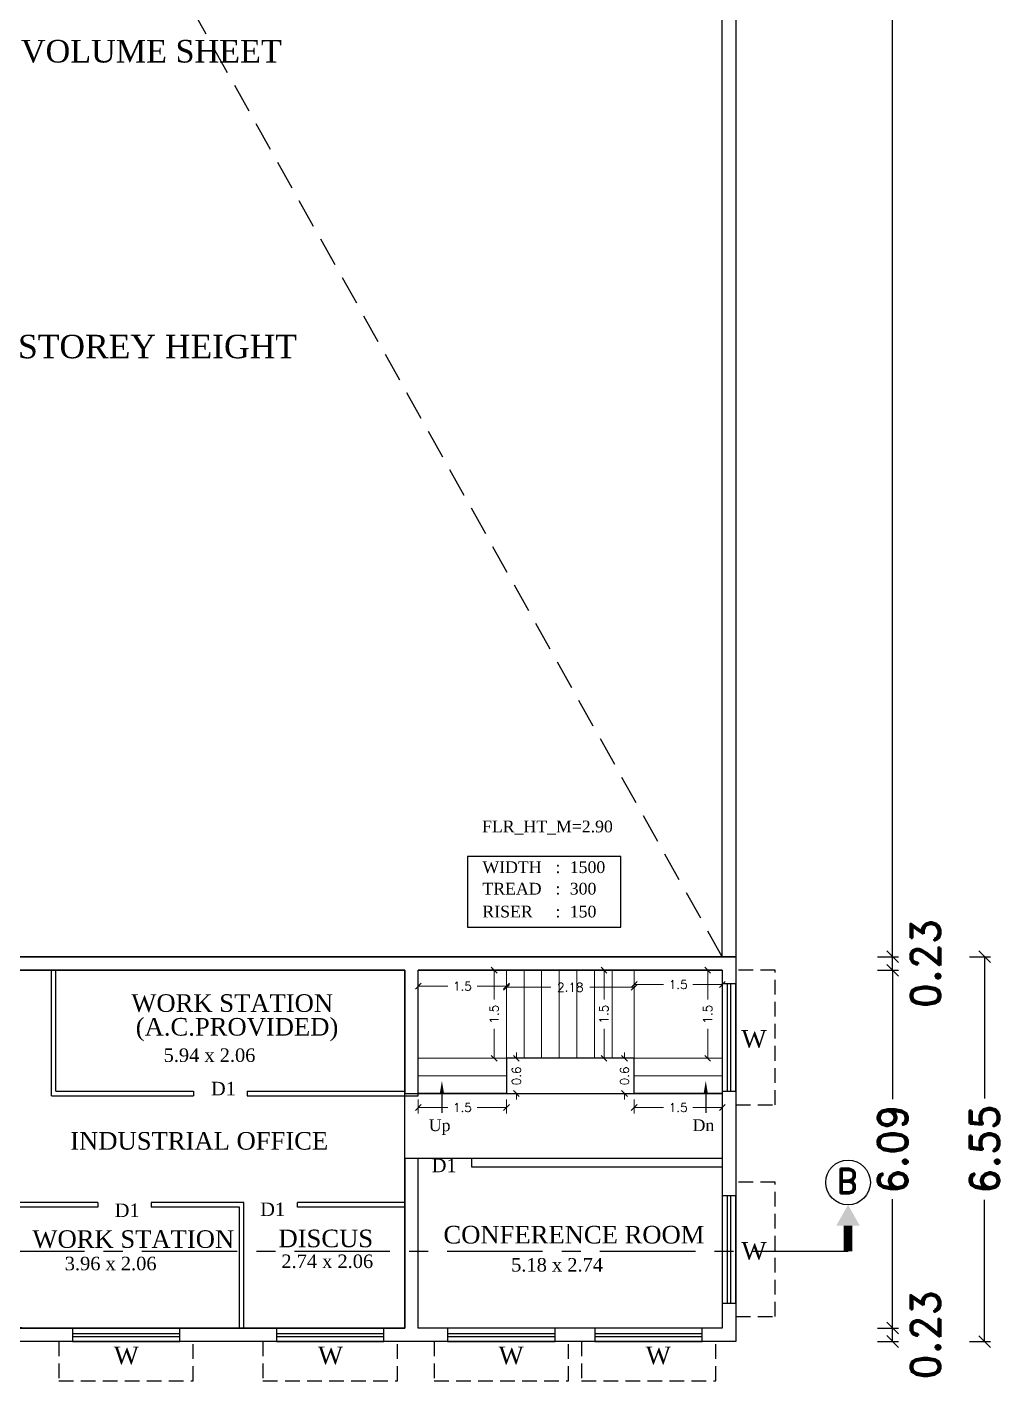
# Model space of a CAD drawing. Header units: metres. Extents: x 0 to 2856, y 0 to 1718.
# Drawn here: x 2749.05 to 2765.68, y 1604.21 to 1627.26 of the extents above; entities that cross this region are included whole.
import ezdxf

# ---------------------------------------------------------------- set-up
doc = ezdxf.new("R2010")
doc.units = ezdxf.units.M
doc.header["$MEASUREMENT"] = 0
doc.linetypes.add('CENTER', pattern=[2, 1.25, -0.25, 0.25, -0.25])
doc.linetypes.add('HIDDEN', pattern=[0.375, 0.25, -0.125])
for name, color, linetype in [('BLK_1_FLR_1_BLT_UP_AREA', 45, 'Continuous'), ('BLK_1_FLR_1_CARPET_AREA', 10, 'Continuous'), ('BLK_1_FLR_1_FIRESTAIR_1', 1, 'Continuous'), ('BLK_1_FLR_1_REGULAR_ROOM_1', 4, 'Continuous'), ('BLK_1_FLR_1_STAIR_1', 1, 'Continuous'), ('BLK_1_LVL_1_BLDG_FOOT_PRINT', 1, 'Continuous'), ('BOX', 8, 'Continuous'), ('cen', 1, 'Continuous'), ('dim', 12, 'Continuous'), ('hid', 174, 'HIDDEN'), ('text', 7, 'Continuous')]:
    doc.layers.add(name, color=color, linetype=linetype)
for name, color, linetype, lineweight in [('BLK_1_FLR_1_STAIR_1_FLIGHT_1', 7, 'Continuous', 0), ('BLK_1_FLR_1_STAIR_1_FLIGHT_2', 7, 'Continuous', 0), ('BLK_1_FLR_1_STAIR_1_FLIGHT_3', 7, 'Continuous', 0), ('BLK_1_FLR_1_STAIR_1_LANDING_1', 7, 'Continuous', 0), ('BLK_1_FLR_1_STAIR_1_LANDING_2', 7, 'Continuous', 0)]:
    doc.layers.add(name, color=color, linetype=linetype, lineweight=lineweight)
doc.styles.add('rd', font='romand.shx')
doc.styles.add('RM', font='dutcheb.ttf', dxfattribs={"width": 0.7, "height": 450})
doc.styles.add('Roman', font='times.ttf')
doc.styles.add('Tahoma', font='times.ttf', dxfattribs={"height": 0.3})
doc.dimstyles.get("Standard").update_dxf_attribs({"dimtxt": 3, "dimasz": 3, "dimexe": 1, "dimexo": 1, "dimgap": 0.09, "dimtad": 0, "dimdec": 4, "dimzin": 2, "dimdsep": 46, "dimlunit": 4, "dimtxsty": 'rd', "dimblk": 'OBLIQUE', "dimcen": 0.09, "dimclrd": 12, "dimclre": 12, "dimclrt": 5, "dimadec": 0, "dimazin": 0, "dimtfac": 1, "dimtdec": 4, "dimtix": 1, "dimtmove": 2, "dimatfit": 3, "dimfxl": 0, "dimtolj": 1, "dimtzin": 0, "dimarcsym": 0})

# ---------------------------------------------------------------- blocks, each defined once
blk = doc.blocks.new('A$C6815115D')
at = {"layer": 'cen'}
for p, q in [((0.23, 0.145), (2.06, 0.145)), ((0.23, 0.09), (2.06, 0.09))]:
    blk.add_line(p, q, dxfattribs=at)
blk.add_lwpolyline([(0.23, 0.23), (2.06, 0.23), (2.06, 0), (0.23, 0)], close=True, dxfattribs=at)
at = {"layer": 'hid', "linetype": 'HIDDEN'}
blk.add_lwpolyline([(0, 0.23), (0, 0.9), (2.29, 0.9), (2.29, 0.23)], dxfattribs=at)
blk = doc.blocks.new('_Oblique')
at = {"color": 0, "linetype": 'ByBlock', "lineweight": -2}
blk.add_line((-0.5, -0.5), (0.5, 0.5), dxfattribs=at)
blk = doc.blocks.new('*D183')
at = {"layer": 'Defpoints', "color": 0}
for p in [(2763.431, 1655.226), (2763.79, 1655.226), (2763.431, 1611.43)]:
    blk.add_point(p, dxfattribs=at)
at = {"layer": 'dim', "color": 12, "lineweight": -2}
for p, q in [((2763.531, 1655.226), (2763.89, 1655.226)), ((2763.79, 1655.226), (2763.79, 1634.201)), ((2763.79, 1611.43), (2763.79, 1632.454)), ((2763.531, 1611.43), (2763.89, 1611.43))]:
    blk.add_line(p, q, dxfattribs=at)
at = {"layer": 'dim', "color": 12, "lineweight": -2, "xscale": 0.2, "yscale": 0.2, "zscale": 0.2}
for p, rotation in [((2763.79, 1655.226), 90), ((2763.79, 1611.43), 270)]:
    blk.add_blockref('_Oblique', p, dxfattribs=dict(at, rotation=rotation))
at = {"layer": 'dim', "color": 7, "insert": (2763.79, 1633.328), "char_height": 0.5, "attachment_point": 5, "rotation": 90, "style": 'rd'}
blk.add_mtext('\\A1;43.8', dxfattribs=at)
blk = doc.blocks.new('*D184')
at = {"layer": 'Defpoints', "color": 0}
for p in [(2763.431, 1611.43), (2763.79, 1611.43), (2763.431, 1611.201)]:
    blk.add_point(p, dxfattribs=at)
at = {"layer": 'dim', "color": 12, "lineweight": -2}
for p, q in [((2763.531, 1611.43), (2763.89, 1611.43)), ((2763.79, 1611.201), (2763.79, 1611.43)), ((2763.531, 1611.201), (2763.89, 1611.201))]:
    blk.add_line(p, q, dxfattribs=at)
at = {"layer": 'dim', "color": 12, "lineweight": -2, "xscale": 0.2, "yscale": 0.2, "zscale": 0.2}
for p, rotation in [((2763.79, 1611.43), 90), ((2763.79, 1611.201), 270)]:
    blk.add_blockref('_Oblique', p, dxfattribs=dict(at, rotation=rotation))
at = {"layer": 'dim', "color": 7, "insert": (2764.348, 1611.315), "char_height": 0.5, "attachment_point": 5, "rotation": 90, "style": 'rd'}
blk.add_mtext('\\A1;0.23', dxfattribs=at)
blk = doc.blocks.new('*D185')
at = {"layer": 'Defpoints', "color": 0}
for p in [(2764.997, 1611.431), (2765.356, 1611.431), (2764.997, 1604.878)]:
    blk.add_point(p, dxfattribs=at)
at = {"layer": 'dim', "color": 12, "lineweight": -2}
for p, q in [((2765.097, 1611.431), (2765.456, 1611.431)), ((2765.356, 1611.431), (2765.356, 1609.016)), ((2765.356, 1604.878), (2765.356, 1607.292)), ((2765.097, 1604.878), (2765.456, 1604.878))]:
    blk.add_line(p, q, dxfattribs=at)
at = {"layer": 'dim', "color": 12, "lineweight": -2, "xscale": 0.2, "yscale": 0.2, "zscale": 0.2}
for p, rotation in [((2765.356, 1611.431), 90), ((2765.356, 1604.878), 270)]:
    blk.add_blockref('_Oblique', p, dxfattribs=dict(at, rotation=rotation))
at = {"layer": 'dim', "color": 7, "insert": (2765.356, 1608.154), "char_height": 0.5, "attachment_point": 5, "rotation": 90, "style": 'rd'}
blk.add_mtext('\\A1;6.55', dxfattribs=at)
blk = doc.blocks.new('*D186')
at = {"layer": 'Defpoints', "color": 0}
for p in [(2763.431, 1611.201), (2763.431, 1605.108), (2763.79, 1605.108)]:
    blk.add_point(p, dxfattribs=at)
at = {"layer": 'dim', "color": 12, "lineweight": -2}
for p, q in [((2763.531, 1611.201), (2763.89, 1611.201)), ((2763.79, 1611.201), (2763.79, 1609.004)), ((2763.79, 1605.108), (2763.79, 1607.304)), ((2763.531, 1605.108), (2763.89, 1605.108))]:
    blk.add_line(p, q, dxfattribs=at)
at = {"layer": 'dim', "color": 12, "lineweight": -2, "xscale": 0.2, "yscale": 0.2, "zscale": 0.2}
for p, rotation in [((2763.79, 1611.201), 90), ((2763.79, 1605.108), 270)]:
    blk.add_blockref('_Oblique', p, dxfattribs=dict(at, rotation=rotation))
at = {"layer": 'dim', "color": 7, "insert": (2763.79, 1608.154), "char_height": 0.5, "attachment_point": 5, "rotation": 90, "style": 'rd'}
blk.add_mtext('\\A1;6.09', dxfattribs=at)
blk = doc.blocks.new('*D187')
at = {"layer": 'Defpoints', "color": 0}
for p in [(2763.431, 1605.108), (2763.79, 1605.108), (2763.431, 1604.879)]:
    blk.add_point(p, dxfattribs=at)
at = {"layer": 'dim', "color": 12, "lineweight": -2}
for p, q in [((2763.531, 1605.108), (2763.89, 1605.108)), ((2763.79, 1604.879), (2763.79, 1605.108)), ((2763.531, 1604.879), (2763.89, 1604.879))]:
    blk.add_line(p, q, dxfattribs=at)
at = {"layer": 'dim', "color": 12, "lineweight": -2, "xscale": 0.2, "yscale": 0.2, "zscale": 0.2}
for p, rotation in [((2763.79, 1605.108), 90), ((2763.79, 1604.879), 270)]:
    blk.add_blockref('_Oblique', p, dxfattribs=dict(at, rotation=rotation))
at = {"layer": 'dim', "color": 7, "insert": (2764.348, 1604.993), "char_height": 0.5, "attachment_point": 5, "rotation": 90, "style": 'rd'}
blk.add_mtext('\\A1;0.23', dxfattribs=at)
blk = doc.blocks.new('*D212')
at = {"layer": 'BLK_1_FLR_1_STAIR_1_FLIGHT_3', "color": 1}
for p, q in [((2759.289, 1609.701), (2759.124, 1609.701)), ((2759.224, 1609.701), (2759.224, 1609.801)), ((2759.289, 1609.101), (2759.124, 1609.101)), ((2759.224, 1609.101), (2759.224, 1609.001))]:
    blk.add_line(p, q, dxfattribs=at)
at = {"layer": 'Defpoints', "color": 0}
for p in [(2759.389, 1609.701), (2759.224, 1609.101), (2759.389, 1609.101)]:
    blk.add_point(p, dxfattribs=at)
at = {"layer": 'BLK_1_FLR_1_STAIR_1_FLIGHT_3', "color": 1, "xscale": 0.1, "yscale": 0.1, "zscale": 0.1}
for p, rotation in [((2759.224, 1609.701), 270), ((2759.224, 1609.101), 90)]:
    blk.add_blockref('_Oblique', p, dxfattribs=dict(at, rotation=rotation))
at = {"layer": 'BLK_1_FLR_1_STAIR_1_FLIGHT_3', "color": 1, "insert": (2759.224, 1609.401), "char_height": 0.15, "attachment_point": 5, "rotation": 90, "style": 'rd'}
blk.add_mtext('\\A1;0.6', dxfattribs=at)
blk = doc.blocks.new('*D213')
at = {"layer": 'BLK_1_FLR_1_STAIR_1_FLIGHT_1', "color": 1}
for p, q in [((2757.313, 1609.701), (2757.483, 1609.701)), ((2757.383, 1609.701), (2757.383, 1609.801)), ((2757.313, 1609.101), (2757.483, 1609.101)), ((2757.383, 1609.101), (2757.383, 1609.001))]:
    blk.add_line(p, q, dxfattribs=at)
at = {"layer": 'Defpoints', "color": 0}
for p in [(2757.213, 1609.701), (2757.213, 1609.101), (2757.383, 1609.101)]:
    blk.add_point(p, dxfattribs=at)
at = {"layer": 'BLK_1_FLR_1_STAIR_1_FLIGHT_1', "color": 1, "xscale": 0.1, "yscale": 0.1, "zscale": 0.1}
for p, rotation in [((2757.383, 1609.701), 270), ((2757.383, 1609.101), 90)]:
    blk.add_blockref('_Oblique', p, dxfattribs=dict(at, rotation=rotation))
at = {"layer": 'BLK_1_FLR_1_STAIR_1_FLIGHT_1', "color": 1, "insert": (2757.383, 1609.401), "char_height": 0.15, "attachment_point": 5, "rotation": 90, "style": 'rd'}
blk.add_mtext('\\A1;0.6', dxfattribs=at)
blk = doc.blocks.new('*D214')
at = {"layer": 'BLK_1_FLR_1_STAIR_1_FLIGHT_3', "color": 2}
for p, q in [((2759.389, 1609.001), (2759.389, 1608.764)), ((2760.889, 1609.001), (2760.889, 1608.764)), ((2759.389, 1608.864), (2759.889, 1608.864)), ((2760.889, 1608.864), (2760.389, 1608.864))]:
    blk.add_line(p, q, dxfattribs=at)
at = {"layer": 'Defpoints', "color": 0}
for p in [(2759.389, 1609.101), (2760.889, 1609.101), (2760.889, 1608.864)]:
    blk.add_point(p, dxfattribs=at)
at = {"layer": 'BLK_1_FLR_1_STAIR_1_FLIGHT_3', "color": 2, "xscale": 0.1, "yscale": 0.1, "zscale": 0.1, "rotation": 180}
blk.add_blockref('_Oblique', (2759.389, 1608.864), dxfattribs=at)
at = {"layer": 'BLK_1_FLR_1_STAIR_1_FLIGHT_3', "color": 2, "xscale": 0.1, "yscale": 0.1, "zscale": 0.1}
blk.add_blockref('_Oblique', (2760.889, 1608.864), dxfattribs=at)
at = {"layer": 'BLK_1_FLR_1_STAIR_1_FLIGHT_3', "color": 2, "insert": (2760.139, 1608.864), "char_height": 0.15, "attachment_point": 5, "style": 'rd'}
blk.add_mtext('\\A1;1.5', dxfattribs=at)
blk = doc.blocks.new('*D107')
at = {"layer": 'BLK_1_FLR_1_STAIR_1_FLIGHT_1', "color": 2}
for p, q in [((2755.713, 1609.001), (2755.713, 1608.764)), ((2757.213, 1609.001), (2757.213, 1608.764)), ((2755.713, 1608.864), (2756.213, 1608.864)), ((2757.213, 1608.864), (2756.713, 1608.864))]:
    blk.add_line(p, q, dxfattribs=at)
at = {"layer": 'Defpoints', "color": 0}
for p in [(2755.713, 1609.101), (2757.213, 1609.101), (2755.713, 1608.864)]:
    blk.add_point(p, dxfattribs=at)
at = {"layer": 'BLK_1_FLR_1_STAIR_1_FLIGHT_1', "color": 2, "xscale": 0.1, "yscale": 0.1, "zscale": 0.1, "rotation": 180}
blk.add_blockref('_Oblique', (2755.713, 1608.864), dxfattribs=at)
at = {"layer": 'BLK_1_FLR_1_STAIR_1_FLIGHT_1', "color": 2, "xscale": 0.1, "yscale": 0.1, "zscale": 0.1}
blk.add_blockref('_Oblique', (2757.213, 1608.864), dxfattribs=at)
at = {"layer": 'BLK_1_FLR_1_STAIR_1_FLIGHT_1', "color": 2, "insert": (2756.463, 1608.864), "char_height": 0.15, "attachment_point": 5, "style": 'rd'}
blk.add_mtext('\\A1;1.5', dxfattribs=at)
blk = doc.blocks.new('*D108')
at = {"layer": 'BLK_1_FLR_1_STAIR_1_FLIGHT_2', "color": 2}
for p, q in [((2758.708, 1611.201), (2758.975, 1611.201)), ((2758.875, 1611.201), (2758.875, 1610.701)), ((2758.875, 1609.701), (2758.875, 1610.201)), ((2758.708, 1609.701), (2758.975, 1609.701))]:
    blk.add_line(p, q, dxfattribs=at)
at = {"layer": 'Defpoints', "color": 0}
for p in [(2758.608, 1611.201), (2758.875, 1611.201), (2758.608, 1609.701)]:
    blk.add_point(p, dxfattribs=at)
at = {"layer": 'BLK_1_FLR_1_STAIR_1_FLIGHT_2', "color": 2, "xscale": 0.1, "yscale": 0.1, "zscale": 0.1}
for p, rotation in [((2758.875, 1611.201), 90), ((2758.875, 1609.701), 270)]:
    blk.add_blockref('_Oblique', p, dxfattribs=dict(at, rotation=rotation))
at = {"layer": 'BLK_1_FLR_1_STAIR_1_FLIGHT_2', "color": 2, "insert": (2758.875, 1610.451), "char_height": 0.15, "attachment_point": 5, "rotation": 90, "style": 'rd'}
blk.add_mtext('\\A1;1.5', dxfattribs=at)
blk = doc.blocks.new('*D249')
at = {"layer": 'BLK_1_FLR_1_STAIR_1_FLIGHT_2', "color": 1}
for p, q in [((2757.213, 1611.101), (2757.213, 1610.81)), ((2759.389, 1611.101), (2759.389, 1610.81)), ((2757.213, 1610.91), (2757.969, 1610.91)), ((2759.389, 1610.91), (2758.633, 1610.91))]:
    blk.add_line(p, q, dxfattribs=at)
at = {"layer": 'Defpoints', "color": 0}
for p in [(2757.213, 1611.201), (2759.389, 1611.201), (2757.213, 1610.91)]:
    blk.add_point(p, dxfattribs=at)
at = {"layer": 'BLK_1_FLR_1_STAIR_1_FLIGHT_2', "color": 1, "xscale": 0.1, "yscale": 0.1, "zscale": 0.1, "rotation": 180}
blk.add_blockref('_Oblique', (2757.213, 1610.91), dxfattribs=at)
at = {"layer": 'BLK_1_FLR_1_STAIR_1_FLIGHT_2', "color": 1, "xscale": 0.1, "yscale": 0.1, "zscale": 0.1}
blk.add_blockref('_Oblique', (2759.389, 1610.91), dxfattribs=at)
at = {"layer": 'BLK_1_FLR_1_STAIR_1_FLIGHT_2', "color": 1, "insert": (2758.301, 1610.91), "char_height": 0.15, "attachment_point": 5, "style": 'rd'}
blk.add_mtext('\\A1;2.18', dxfattribs=at)
blk = doc.blocks.new('*D250')
at = {"layer": 'BLK_1_FLR_1_STAIR_1_LANDING_2', "color": 1}
for p, q in [((2759.389, 1611.101), (2759.389, 1610.858)), ((2760.889, 1611.101), (2760.889, 1610.858)), ((2759.389, 1610.958), (2759.889, 1610.958)), ((2760.889, 1610.958), (2760.389, 1610.958))]:
    blk.add_line(p, q, dxfattribs=at)
at = {"layer": 'Defpoints', "color": 0}
for p in [(2759.389, 1611.201), (2760.889, 1611.201), (2760.889, 1610.958)]:
    blk.add_point(p, dxfattribs=at)
at = {"layer": 'BLK_1_FLR_1_STAIR_1_LANDING_2', "color": 1, "xscale": 0.1, "yscale": 0.1, "zscale": 0.1, "rotation": 180}
blk.add_blockref('_Oblique', (2759.389, 1610.958), dxfattribs=at)
at = {"layer": 'BLK_1_FLR_1_STAIR_1_LANDING_2', "color": 1, "xscale": 0.1, "yscale": 0.1, "zscale": 0.1}
blk.add_blockref('_Oblique', (2760.889, 1610.958), dxfattribs=at)
at = {"layer": 'BLK_1_FLR_1_STAIR_1_LANDING_2', "color": 1, "insert": (2760.139, 1610.958), "char_height": 0.15, "attachment_point": 5, "style": 'rd'}
blk.add_mtext('\\A1;1.5', dxfattribs=at)
blk = doc.blocks.new('*D251')
at = {"layer": 'BLK_1_FLR_1_STAIR_1_LANDING_2', "color": 2}
for p, q in [((2760.789, 1611.201), (2760.541, 1611.201)), ((2760.641, 1611.201), (2760.641, 1610.701)), ((2760.641, 1609.701), (2760.641, 1610.201)), ((2760.789, 1609.701), (2760.541, 1609.701))]:
    blk.add_line(p, q, dxfattribs=at)
at = {"layer": 'Defpoints', "color": 0}
for p in [(2760.641, 1611.201), (2760.889, 1611.201), (2760.889, 1609.701)]:
    blk.add_point(p, dxfattribs=at)
at = {"layer": 'BLK_1_FLR_1_STAIR_1_LANDING_2', "color": 2, "xscale": 0.1, "yscale": 0.1, "zscale": 0.1}
for p, rotation in [((2760.641, 1611.201), 90), ((2760.641, 1609.701), 270)]:
    blk.add_blockref('_Oblique', p, dxfattribs=dict(at, rotation=rotation))
at = {"layer": 'BLK_1_FLR_1_STAIR_1_LANDING_2', "color": 2, "insert": (2760.641, 1610.451), "char_height": 0.15, "attachment_point": 5, "rotation": 90, "style": 'rd'}
blk.add_mtext('\\A1;1.5', dxfattribs=at)
blk = doc.blocks.new('*D252')
at = {"layer": 'BLK_1_FLR_1_STAIR_1_LANDING_1', "color": 1}
for p, q in [((2755.713, 1611.101), (2755.713, 1610.83)), ((2757.213, 1611.101), (2757.213, 1610.83)), ((2755.713, 1610.93), (2756.213, 1610.93)), ((2757.213, 1610.93), (2756.713, 1610.93))]:
    blk.add_line(p, q, dxfattribs=at)
at = {"layer": 'Defpoints', "color": 0}
for p in [(2755.713, 1611.201), (2757.213, 1611.201), (2755.713, 1610.93)]:
    blk.add_point(p, dxfattribs=at)
at = {"layer": 'BLK_1_FLR_1_STAIR_1_LANDING_1', "color": 1, "xscale": 0.1, "yscale": 0.1, "zscale": 0.1, "rotation": 180}
blk.add_blockref('_Oblique', (2755.713, 1610.93), dxfattribs=at)
at = {"layer": 'BLK_1_FLR_1_STAIR_1_LANDING_1', "color": 1, "xscale": 0.1, "yscale": 0.1, "zscale": 0.1}
blk.add_blockref('_Oblique', (2757.213, 1610.93), dxfattribs=at)
at = {"layer": 'BLK_1_FLR_1_STAIR_1_LANDING_1', "color": 1, "insert": (2756.463, 1610.93), "char_height": 0.15, "attachment_point": 5, "style": 'rd'}
blk.add_mtext('\\A1;1.5', dxfattribs=at)
blk = doc.blocks.new('*D253')
at = {"layer": 'BLK_1_FLR_1_STAIR_1_LANDING_1', "color": 2}
for p, q in [((2757.113, 1611.201), (2756.903, 1611.201)), ((2757.003, 1611.201), (2757.003, 1610.701)), ((2757.003, 1609.701), (2757.003, 1610.201)), ((2757.113, 1609.701), (2756.903, 1609.701))]:
    blk.add_line(p, q, dxfattribs=at)
at = {"layer": 'Defpoints', "color": 0}
for p in [(2757.003, 1611.201), (2757.213, 1611.201), (2757.213, 1609.701)]:
    blk.add_point(p, dxfattribs=at)
at = {"layer": 'BLK_1_FLR_1_STAIR_1_LANDING_1', "color": 2, "xscale": 0.1, "yscale": 0.1, "zscale": 0.1}
for p, rotation in [((2757.003, 1611.201), 90), ((2757.003, 1609.701), 270)]:
    blk.add_blockref('_Oblique', p, dxfattribs=dict(at, rotation=rotation))
at = {"layer": 'BLK_1_FLR_1_STAIR_1_LANDING_1', "color": 2, "insert": (2757.003, 1610.451), "char_height": 0.15, "attachment_point": 5, "rotation": 90, "style": 'rd'}
blk.add_mtext('\\A1;1.5', dxfattribs=at)

msp = doc.modelspace()

# ---------------------------------------------------------------- linework, layer by layer
for p, q in [((2760.889, 1611.431), (2760.889, 1655.006)), ((2761.119, 1648.236), (2761.119, 1604.878)), ((2761.119, 1611.431), (2736.278, 1611.431)), ((2749.467, 1611.201), (2747.947, 1611.201)), ((2749.467, 1609.065), (2749.467, 1611.201)), ((2755.483, 1611.201), (2749.543, 1611.201)), ((2749.543, 1609.141), (2749.543, 1611.201)), ((2755.483, 1609.065), (2755.483, 1611.201)), ((2760.889, 1611.201), (2755.713, 1611.201)), ((2755.713, 1609.065), (2755.713, 1611.201)), ((2760.889, 1611.201), (2760.889, 1607.998)), ((2749.467, 1609.065), (2751.887, 1609.065)), ((2749.543, 1609.141), (2751.887, 1609.141)), ((2751.887, 1609.141), (2751.887, 1609.065)), ((2752.797, 1609.141), (2755.483, 1609.141)), ((2752.797, 1609.141), (2752.797, 1609.065)), ((2752.797, 1609.065), (2755.713, 1609.065)), ((2760.889, 1607.998), (2755.483, 1607.998)), ((2755.483, 1607.244), (2755.483, 1607.998)), ((2755.713, 1605.108), (2755.713, 1607.998)), ((2756.623, 1607.848), (2756.623, 1607.998)), ((2760.889, 1607.848), (2756.623, 1607.848)), ((2760.889, 1607.848), (2760.889, 1605.108)), ((2750.255, 1607.244), (2747.71, 1607.244)), ((2750.255, 1607.168), (2748.707, 1607.168)), ((2750.255, 1607.244), (2750.255, 1607.168)), ((2752.743, 1607.244), (2751.165, 1607.244)), ((2751.165, 1607.244), (2751.165, 1607.168)), ((2752.667, 1607.168), (2751.165, 1607.168)), ((2752.667, 1605.108), (2752.667, 1607.168)), ((2752.743, 1605.108), (2752.743, 1607.244)), ((2755.483, 1607.244), (2753.653, 1607.244)), ((2753.653, 1607.168), (2753.653, 1607.244)), ((2755.483, 1607.168), (2753.653, 1607.168)), ((2755.483, 1605.108), (2755.483, 1607.168)), ((2752.667, 1605.108), (2748.707, 1605.108)), ((2755.483, 1605.108), (2752.743, 1605.108)), ((2760.889, 1605.108), (2755.713, 1605.108)), ((2761.119, 1604.878), (2736.278, 1604.878))]:
    msp.add_line(p, q)
at = {"color": 1}
for p, q in [((2756.115, 1609.107), (2756.115, 1608.772)), ((2760.607, 1609.107), (2760.607, 1608.772))]:
    msp.add_line(p, q, dxfattribs=at)
at = {"linetype": 'CENTER', "ltscale": 1.3}
msp.add_line((2763.03, 1606.413), (2734.312, 1606.413), dxfattribs=at)
at = {"color": 12}
for points, const_width in [([(2763.03, 1606.85), (2763.03, 1606.413)], 0.143), ([(2763.03, 1606.716), (2763.03, 1606.413)], 0.0991)]:
    msp.add_lwpolyline(points, dxfattribs=dict(at, const_width=const_width))
msp.add_circle((2763.03, 1607.587), 0.38)
at = {"color": 1}
for points in [[(2756.08, 1609.107), (2756.15, 1609.107), (2756.115, 1609.317)], [(2760.572, 1609.107), (2760.642, 1609.107), (2760.607, 1609.317)]]:
    msp.add_solid(points, dxfattribs=at)
at = {"color": 12}
msp.add_solid([(2762.828, 1606.85), (2763.232, 1606.85), (2763.03, 1607.206)], dxfattribs=at)
at = {"layer": 'BLK_1_FLR_1_BLT_UP_AREA', "color": 45}
msp.add_lwpolyline([(2761.119, 1611.431), (2761.119, 1604.878), (2736.278, 1604.878), (2736.278, 1611.431)], close=True, dxfattribs=at)
at = {"layer": 'BLK_1_FLR_1_CARPET_AREA', "color": 1}
msp.add_lwpolyline([(2739.178, 1611.201), (2755.483, 1611.201), (2755.483, 1609.101), (2760.889, 1609.101), (2760.889, 1605.108), (2755.713, 1605.108), (2755.713, 1607.998), (2755.483, 1607.998), (2755.483, 1605.108), (2742.44, 1605.12)], dxfattribs=at)
at = {"layer": 'BLK_1_FLR_1_REGULAR_ROOM_1', "color": 4}
msp.add_lwpolyline([(2739.178, 1611.201), (2739.178, 1607.688), (2742.44, 1607.688), (2742.44, 1605.108), (2755.483, 1605.108), (2755.483, 1611.201), (2739.178, 1611.201)], close=True, dxfattribs=at)
at = {"layer": 'BLK_1_FLR_1_STAIR_1'}
msp.add_lwpolyline([(2755.713, 1611.201), (2760.889, 1611.201), (2760.889, 1609.101), (2759.389, 1609.101), (2759.389, 1609.701), (2757.213, 1609.701), (2757.213, 1609.101), (2755.713, 1609.101)], close=True, dxfattribs=at)
at = {"layer": 'BLK_1_FLR_1_STAIR_1_FLIGHT_1'}
for p, q in [((2755.713, 1609.701), (2757.213, 1609.701)), ((2755.713, 1609.401), (2757.213, 1609.401)), ((2755.713, 1609.101), (2757.213, 1609.101))]:
    msp.add_line(p, q, dxfattribs=at)
for points in [[(2755.713, 1609.701), (2755.713, 1609.101), (2757.213, 1609.101), (2757.213, 1609.701)], [(2755.713, 1609.701), (2757.213, 1609.701), (2757.213, 1609.101), (2755.713, 1609.101)]]:
    msp.add_lwpolyline(points, close=True, dxfattribs=at)
at = {"layer": 'BLK_1_FLR_1_STAIR_1_FLIGHT_2'}
for p, q in [((2757.213, 1609.701), (2757.213, 1611.201)), ((2757.513, 1609.701), (2757.513, 1611.201)), ((2757.813, 1609.701), (2757.813, 1611.201)), ((2758.113, 1609.701), (2758.113, 1611.201)), ((2758.413, 1609.701), (2758.413, 1611.201)), ((2758.713, 1609.701), (2758.713, 1611.201)), ((2759.013, 1609.701), (2759.013, 1611.201)), ((2759.389, 1611.201), (2759.389, 1609.701))]:
    msp.add_line(p, q, dxfattribs=at)
for points in [[(2757.213, 1611.201), (2757.213, 1609.701), (2759.389, 1609.701), (2759.389, 1611.201)], [(2757.213, 1611.201), (2759.389, 1611.201), (2759.389, 1609.701), (2757.213, 1609.701)]]:
    msp.add_lwpolyline(points, close=True, dxfattribs=at)
at = {"layer": 'BLK_1_FLR_1_STAIR_1_FLIGHT_3'}
for p, q in [((2759.389, 1609.701), (2760.889, 1609.701)), ((2759.389, 1609.401), (2760.889, 1609.401)), ((2759.389, 1609.101), (2760.889, 1609.101))]:
    msp.add_line(p, q, dxfattribs=at)
for points in [[(2759.389, 1609.701), (2759.389, 1609.101), (2760.889, 1609.101), (2760.889, 1609.701)], [(2759.389, 1609.701), (2760.889, 1609.701), (2760.889, 1609.101), (2759.389, 1609.101)]]:
    msp.add_lwpolyline(points, close=True, dxfattribs=at)
at = {"layer": 'BLK_1_FLR_1_STAIR_1_LANDING_1'}
msp.add_lwpolyline([(2757.213, 1611.201), (2757.213, 1609.701), (2755.713, 1609.701), (2755.713, 1611.201)], close=True, dxfattribs=at)
at = {"layer": 'BLK_1_FLR_1_STAIR_1_LANDING_2'}
msp.add_lwpolyline([(2759.389, 1611.201), (2759.389, 1609.701), (2760.889, 1609.701), (2760.889, 1611.201)], close=True, dxfattribs=at)
at = {"layer": 'BLK_1_LVL_1_BLDG_FOOT_PRINT'}
msp.add_lwpolyline([(2761.119, 1611.431), (2761.119, 1604.878), (2736.278, 1604.878), (2736.278, 1611.431)], close=True, dxfattribs=at)
at = {"layer": 'BOX'}
msp.add_lwpolyline([(2756.55, 1611.934), (2759.159, 1611.934), (2759.159, 1613.14), (2756.55, 1613.14)], close=True, dxfattribs=at)
at = {"layer": 'hid', "linetype": 'HIDDEN', "lineweight": -2, "ltscale": 2}
msp.add_line((2760.889, 1611.431), (2736.508, 1655.006), dxfattribs=at)

# ---------------------------------------------------------------- block references
at = {"xscale": -1}
for p, rotation in [((2760.889, 1608.911), 270), ((2760.889, 1605.302), 270), ((2749.592, 1605.108), 180), ((2753.068, 1605.108), 180), ((2755.982, 1605.108), 180), ((2758.489, 1605.108), 180)]:
    msp.add_blockref('A$C6815115D', p, dxfattribs=dict(at, rotation=rotation))

# ---------------------------------------------------------------- texts
at = {"style": 'Tahoma'}
for s, height, p in [('GALVOLUME SHEET', 0.385, (2747.751, 1626.658)), ('DOUBLE STOREY HEIGHT ', 0.4, (2746.296, 1621.622)), ('WORK STATION ', 0.3, (2750.826, 1610.492)), ('(A.C.PROVIDED)', 0.3, (2750.902, 1610.088)), ('W', 0.3, (2761.215, 1609.881)), ('5.94 x 2.06', 0.23, (2751.376, 1609.64)), ('D1', 0.23, (2752.182, 1609.071)), ('D1', 0.23, (2752.182, 1609.071)), ('Up', 0.2, (2755.892, 1608.462)), ('Dn', 0.2, (2760.383, 1608.462)), ('INDUSTRIAL OFFICE', 0.3, (2749.786, 1608.146)), ('INDUSTRIAL OFFICE', 0.3, (2749.786, 1608.146)), ('D1', 0.23, (2755.941, 1607.762)), ('D1', 0.23, (2750.543, 1606.998)), ('D1', 0.23, (2753.021, 1607.015)), ('CONFERENCE ROOM', 0.3, (2756.141, 1606.548)), ('WORK STATION ', 0.3, (2749.142, 1606.473)), ('DISCUS', 0.3, (2753.332, 1606.484)), ('W', 0.3, (2761.215, 1606.272)), ('3.96 x 2.06', 0.23, (2749.693, 1606.092)), ('2.74 x 2.06', 0.23, (2753.381, 1606.13)), ('5.18 x 2.74', 0.23, (2757.294, 1606.07)), ('W', 0.3, (2750.527, 1604.493)), ('W', 0.3, (2754.003, 1604.493)), ('W', 0.3, (2757.079, 1604.493)), ('W', 0.3, (2759.585, 1604.493))]:
    msp.add_text(s, height=height, dxfattribs=at).set_placement(p)
at = {"layer": 'BLK_1_FLR_1_FIRESTAIR_1', "ltscale": 400, "insert": (2757.912, 1613.749), "char_height": 0.2, "width": 2.43951, "attachment_point": 2, "style": 'Roman'}
msp.add_mtext('FLR_HT_M=2.90', dxfattribs=at)
at = {"layer": 'text'}
for s, height, style, p in [('WIDTH', 0.2, 'RM', (2756.805, 1612.856)), (':', 0.2, 'RM', (2758.048, 1612.856)), ('1500', 0.2, 'RM', (2758.292, 1612.856)), ('TREAD', 0.2, 'RM', (2756.805, 1612.49)), (':', 0.2, 'RM', (2758.048, 1612.49)), ('300', 0.2, 'RM', (2758.292, 1612.49)), ('RISER', 0.2, 'RM', (2756.805, 1612.1)), (':', 0.2, 'RM', (2758.048, 1612.1)), ('150', 0.2, 'RM', (2758.292, 1612.1)), ('B', 0.428, 'rd', (2762.829, 1607.397))]:
    msp.add_text(s, height=height, dxfattribs=dict(at, style=style)).set_placement(p)

# ---------------------------------------------------------------- dimensions: what is measured, and where the dimension line sits
at = {"layer": 'BLK_1_FLR_1_STAIR_1_FLIGHT_1', "color": 1}
dim = msp.add_aligned_dim(p1=(2757.213, 1609.701), p2=(2757.213, 1609.101), distance=0.17, dimstyle='Standard', override={"dimscale": 0.1, "dimtxt": 1.5, "dimasz": 1, "dimgap": 1, "dimdec": 2, "dimzin": 8, "dimlunit": 2, "dimpost": '\\X', "dimclrd": 1, "dimclre": 1, "dimclrt": 1, "dimtdec": 2, "dimtofl": 0, "dimfxl": 0, "dimtfillclr": 2, "dimlwd": 65535, "dimlwe": 65535, "dimarcsym": 2}, dxfattribs=at)
dim.commit()
dim.dimension.update_dxf_attribs({"geometry": '*D213', "text_midpoint": (2757.383, 1609.401)})
at = {"layer": 'BLK_1_FLR_1_STAIR_1_FLIGHT_1', "color": 2}
dim = msp.add_aligned_dim(p1=(2757.213, 1609.101), p2=(2755.713, 1609.101), distance=0.237, dimstyle='Standard', override={"dimscale": 0.1, "dimtxt": 1.5, "dimasz": 1, "dimgap": 1, "dimdec": 2, "dimzin": 8, "dimlunit": 2, "dimpost": '\\X', "dimclrd": 2, "dimclre": 2, "dimclrt": 2, "dimtdec": 2, "dimtofl": 0, "dimfxl": 0, "dimtfillclr": 2, "dimlwd": 65535, "dimlwe": 65535, "dimarcsym": 2}, dxfattribs=at)
dim.commit()
dim.dimension.update_dxf_attribs({"geometry": '*D107', "text_midpoint": (2756.463, 1608.864)})
at = {"layer": 'BLK_1_FLR_1_STAIR_1_FLIGHT_2', "color": 2}
dim = msp.add_aligned_dim(p1=(2758.608, 1609.701), p2=(2758.608, 1611.201), distance=-0.267, dimstyle='Standard', override={"dimscale": 0.1, "dimtxt": 1.5, "dimasz": 1, "dimgap": 1, "dimdec": 2, "dimzin": 8, "dimlunit": 2, "dimpost": '\\X', "dimclrd": 2, "dimclre": 2, "dimclrt": 2, "dimtdec": 2, "dimtofl": 0, "dimfxl": 0, "dimtfillclr": 2, "dimlwd": 65535, "dimlwe": 65535, "dimarcsym": 2}, dxfattribs=at)
dim.commit()
dim.dimension.update_dxf_attribs({"geometry": '*D108', "text_midpoint": (2758.875, 1610.451)})
at = {"layer": 'BLK_1_FLR_1_STAIR_1_FLIGHT_2', "color": 1}
dim = msp.add_linear_dim(base=(2757.213, 1610.91), p1=(2759.389, 1611.201), p2=(2757.213, 1611.201), dimstyle='Standard', override={"dimscale": 0.1, "dimtxt": 1.5, "dimasz": 1, "dimgap": 1, "dimdec": 2, "dimzin": 8, "dimlunit": 2, "dimpost": '\\X', "dimclrd": 1, "dimclre": 1, "dimclrt": 1, "dimtdec": 2, "dimtofl": 0, "dimfxl": 0, "dimtfillclr": 2, "dimlwd": 65535, "dimlwe": 65535, "dimarcsym": 2}, dxfattribs=at)
dim.commit()
dim.dimension.update_dxf_attribs({"geometry": '*D249', "text_midpoint": (2758.301, 1610.91)})
at = {"layer": 'BLK_1_FLR_1_STAIR_1_FLIGHT_3', "color": 1}
dim = msp.add_aligned_dim(p1=(2759.389, 1609.701), p2=(2759.389, 1609.101), distance=-0.165, dimstyle='Standard', override={"dimscale": 0.1, "dimtxt": 1.5, "dimasz": 1, "dimgap": 1, "dimdec": 2, "dimzin": 8, "dimlunit": 2, "dimpost": '\\X', "dimclrd": 1, "dimclre": 1, "dimclrt": 1, "dimtdec": 2, "dimtofl": 0, "dimfxl": 0, "dimtfillclr": 2, "dimlwd": 65535, "dimlwe": 65535, "dimarcsym": 2}, dxfattribs=at)
dim.commit()
dim.dimension.update_dxf_attribs({"geometry": '*D212', "text_midpoint": (2759.224, 1609.401)})
at = {"layer": 'BLK_1_FLR_1_STAIR_1_FLIGHT_3', "color": 2}
dim = msp.add_aligned_dim(p1=(2759.389, 1609.101), p2=(2760.889, 1609.101), distance=-0.237, dimstyle='Standard', override={"dimscale": 0.1, "dimtxt": 1.5, "dimasz": 1, "dimgap": 1, "dimdec": 2, "dimzin": 8, "dimlunit": 2, "dimpost": '\\X', "dimclrd": 2, "dimclre": 2, "dimclrt": 2, "dimtdec": 2, "dimtofl": 0, "dimfxl": 0, "dimtfillclr": 2, "dimlwd": 65535, "dimlwe": 65535, "dimarcsym": 2}, dxfattribs=at)
dim.commit()
dim.dimension.update_dxf_attribs({"geometry": '*D214', "text_midpoint": (2760.139, 1608.864)})
at = {"layer": 'BLK_1_FLR_1_STAIR_1_LANDING_1', "color": 2}
dim = msp.add_linear_dim(base=(2757.003, 1611.201), p1=(2757.213, 1609.701), p2=(2757.213, 1611.201), angle=90, dimstyle='Standard', override={"dimscale": 0.1, "dimtxt": 1.5, "dimasz": 1, "dimgap": 1, "dimdec": 2, "dimzin": 8, "dimlunit": 2, "dimpost": '\\X', "dimclrd": 2, "dimclre": 2, "dimclrt": 2, "dimtdec": 2, "dimtofl": 0, "dimfxl": 0, "dimtfillclr": 2, "dimlwd": 65535, "dimlwe": 65535, "dimarcsym": 2}, dxfattribs=at)
dim.commit()
dim.dimension.update_dxf_attribs({"geometry": '*D253', "text_midpoint": (2757.003, 1610.451)})
at = {"layer": 'BLK_1_FLR_1_STAIR_1_LANDING_1', "color": 1}
dim = msp.add_linear_dim(base=(2755.713, 1610.93), p1=(2757.213, 1611.201), p2=(2755.713, 1611.201), dimstyle='Standard', override={"dimscale": 0.1, "dimtxt": 1.5, "dimasz": 1, "dimgap": 1, "dimdec": 2, "dimzin": 8, "dimlunit": 2, "dimpost": '\\X', "dimclrd": 1, "dimclre": 1, "dimclrt": 1, "dimtdec": 2, "dimtofl": 0, "dimfxl": 0, "dimtfillclr": 2, "dimlwd": 65535, "dimlwe": 65535, "dimarcsym": 2}, dxfattribs=at)
dim.commit()
dim.dimension.update_dxf_attribs({"geometry": '*D252', "text_midpoint": (2756.463, 1610.93)})
at = {"layer": 'BLK_1_FLR_1_STAIR_1_LANDING_2', "color": 2}
dim = msp.add_linear_dim(base=(2760.641, 1611.201), p1=(2760.889, 1609.701), p2=(2760.889, 1611.201), angle=90, dimstyle='Standard', override={"dimscale": 0.1, "dimtxt": 1.5, "dimasz": 1, "dimgap": 1, "dimdec": 2, "dimzin": 8, "dimlunit": 2, "dimpost": '\\X', "dimclrd": 2, "dimclre": 2, "dimclrt": 2, "dimtdec": 2, "dimtofl": 0, "dimfxl": 0, "dimtfillclr": 2, "dimlwd": 65535, "dimlwe": 65535, "dimarcsym": 2}, dxfattribs=at)
dim.commit()
dim.dimension.update_dxf_attribs({"geometry": '*D251', "text_midpoint": (2760.641, 1610.451)})
at = {"layer": 'BLK_1_FLR_1_STAIR_1_LANDING_2', "color": 1}
dim = msp.add_linear_dim(base=(2760.889, 1610.958), p1=(2759.389, 1611.201), p2=(2760.889, 1611.201), dimstyle='Standard', override={"dimscale": 0.1, "dimtxt": 1.5, "dimasz": 1, "dimgap": 1, "dimdec": 2, "dimzin": 8, "dimlunit": 2, "dimpost": '\\X', "dimclrd": 1, "dimclre": 1, "dimclrt": 1, "dimtdec": 2, "dimtofl": 0, "dimfxl": 0, "dimtfillclr": 2, "dimlwd": 65535, "dimlwe": 65535, "dimarcsym": 2}, dxfattribs=at)
dim.commit()
dim.dimension.update_dxf_attribs({"geometry": '*D250', "text_midpoint": (2760.139, 1610.958)})
at = {"layer": 'dim'}
for base, p1, p2, angle, picture, middle in [((2763.79, 1655.226), (2763.431, 1611.43), (2763.431, 1655.226), 270, '*D183', (2763.79, 1633.328)), ((2765.356, 1611.431), (2764.997, 1604.878), (2764.997, 1611.431), 270, '*D185', (2765.356, 1608.154)), ((2763.79, 1605.108), (2763.431, 1611.201), (2763.431, 1605.108), 90, '*D186', (2763.79, 1608.154))]:
    dim = msp.add_linear_dim(base=base, p1=p1, p2=p2, angle=angle, dimstyle='Standard', override={"dimscale": 0.1, "dimtxt": 5, "dimasz": 2, "dimgap": 1, "dimdec": 2, "dimzin": 8, "dimlunit": 2, "dimpost": '\\X', "dimclrt": 7, "dimtdec": 2, "dimtofl": 0, "dimfxl": 0.18, "dimarcsym": 1}, dxfattribs=at)
    dim.commit()
    dim.dimension.update_dxf_attribs({"geometry": picture, "text_midpoint": middle})
for base, p1, p2, picture, middle in [((2763.79, 1611.43), (2763.431, 1611.201), (2763.431, 1611.43), '*D184', (2764.348, 1611.315)), ((2763.79, 1605.108), (2763.431, 1604.879), (2763.431, 1605.108), '*D187', (2764.348, 1604.993))]:
    dim = msp.add_linear_dim(base=base, p1=p1, p2=p2, angle=270, dimstyle='Standard', override={"dimscale": 0.1, "dimtxt": 5, "dimasz": 2, "dimgap": 1, "dimdec": 2, "dimzin": 8, "dimlunit": 2, "dimpost": '\\X', "dimclrt": 7, "dimtdec": 2, "dimtofl": 0, "dimfxl": 0.18, "dimarcsym": 1}, dxfattribs=at)
    dim.commit()
    dim.dimension.update_dxf_attribs({"geometry": picture, "text_midpoint": middle, "dimtype": 160})

doc.saveas('drawing.dxf')
